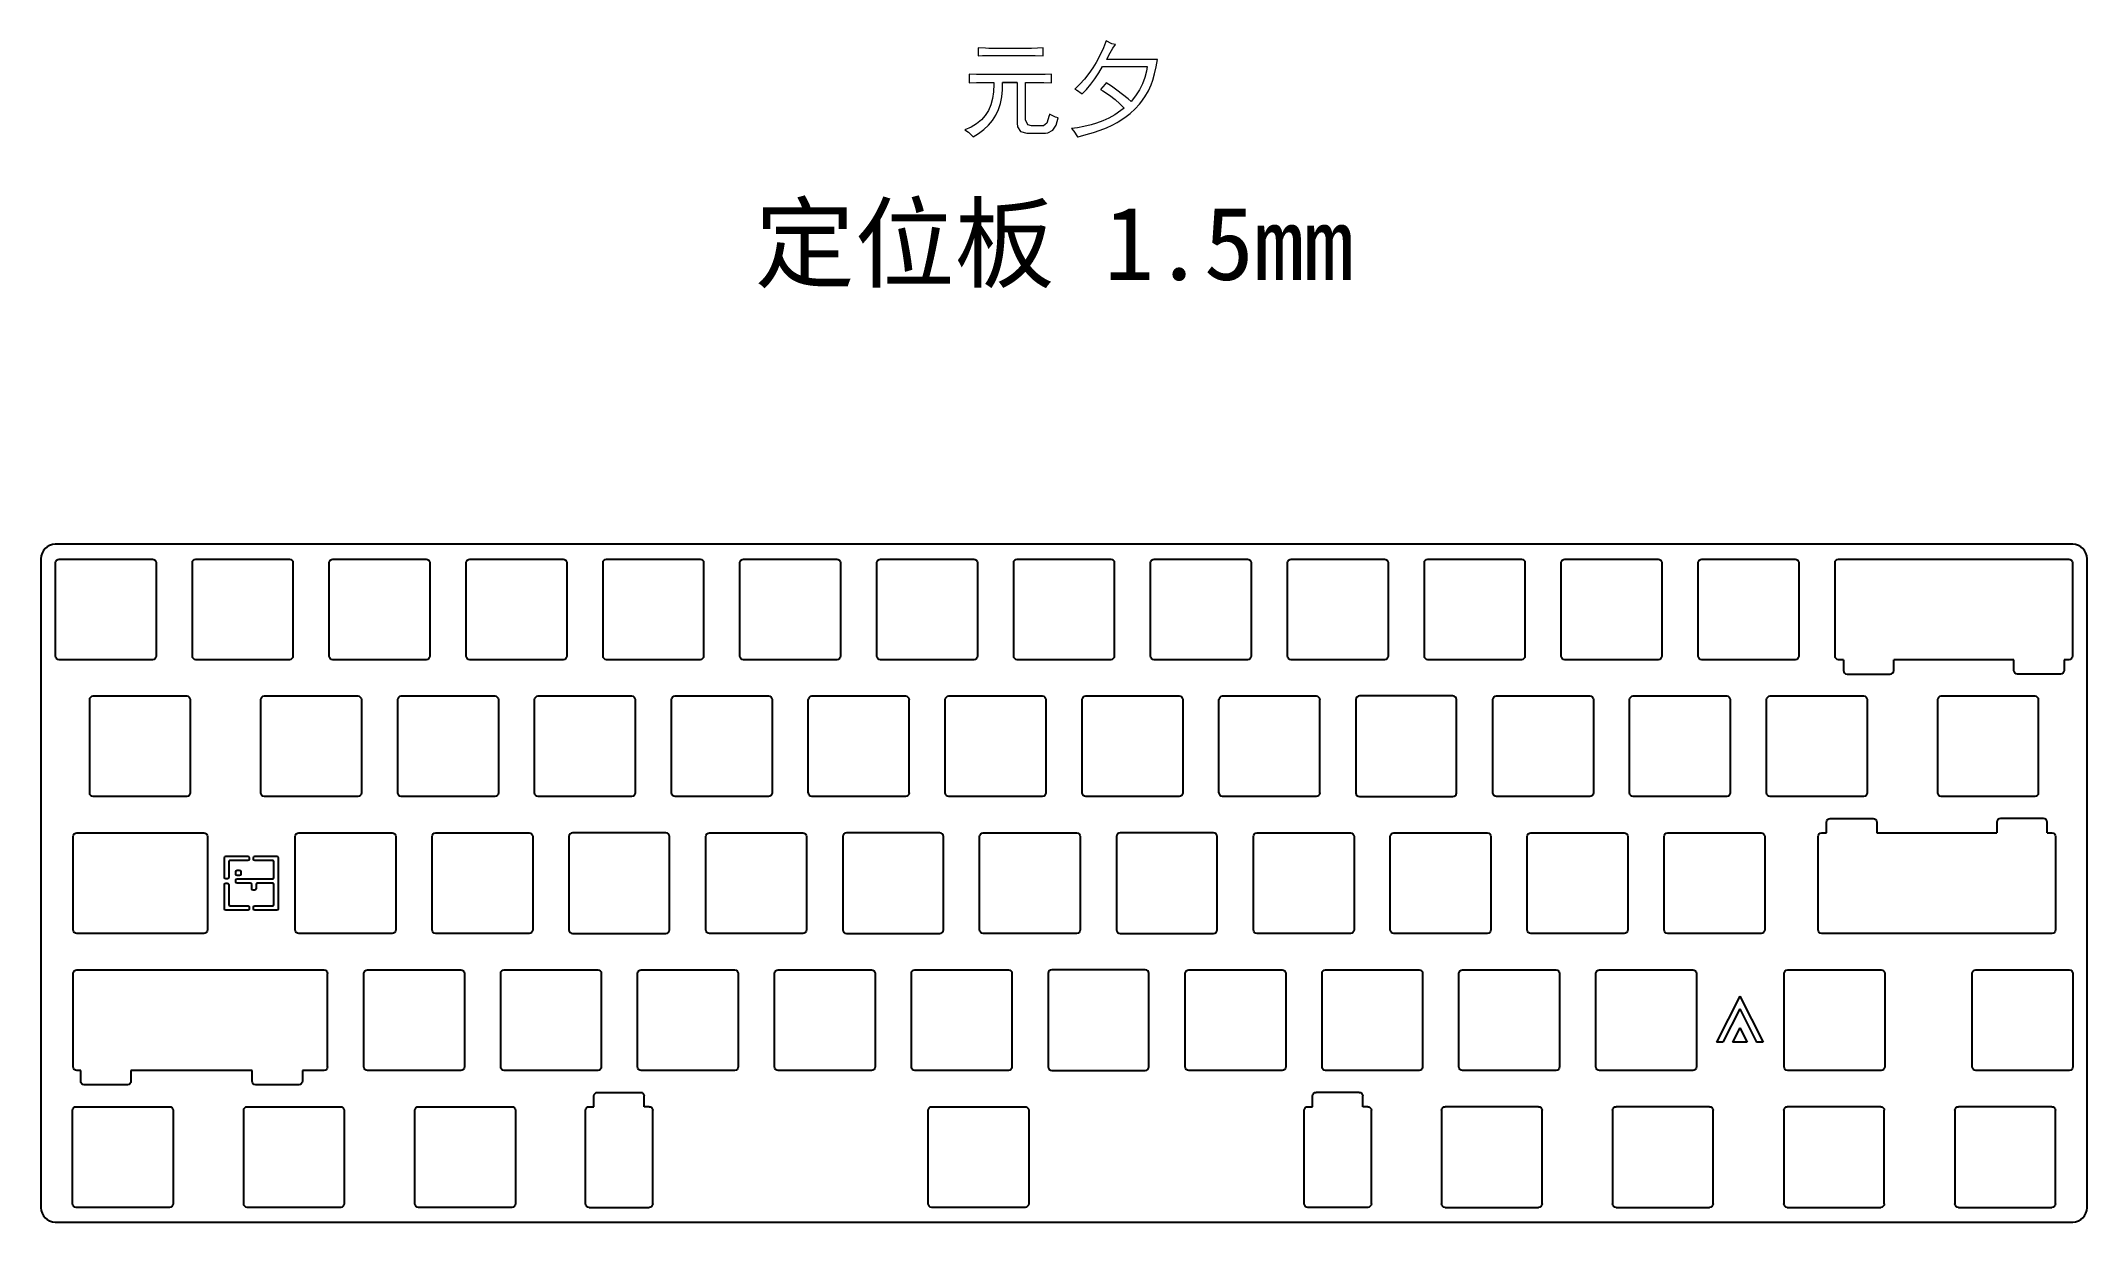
# Model space of a CAD drawing. Extents: x -142 to 142, y -447 to -283.
import ezdxf

# ---------------------------------------------------------------- set-up
doc = ezdxf.new("R2010")
doc.units = 0
doc.header["$MEASUREMENT"] = 0
doc.layers.get('0').update_dxf_attribs({"linetype": 'CONTINUOUS'})

msp = doc.modelspace()

# ---------------------------------------------------------------- linework, layer by layer
for p, q in [((140.38, -352.85), (-140.38, -352.85)), ((-142.38, -354.85), (-142.38, -445.15)), ((-140.35, -368.4), (-140.35, -355.4)), ((-139.85, -354.9), (-126.85, -354.9)), ((-126.35, -355.4), (-126.35, -368.4)), ((-121.3, -368.4), (-121.3, -355.4)), ((-120.8, -354.9), (-107.8, -354.9)), ((-107.3, -355.4), (-107.3, -368.4)), ((-102.25, -368.4), (-102.25, -355.4)), ((-101.75, -354.9), (-88.75, -354.9)), ((-88.25, -355.4), (-88.25, -368.4)), ((-83.2, -368.4), (-83.2, -355.4)), ((-82.7, -354.9), (-69.7, -354.9)), ((-69.2, -355.4), (-69.2, -368.4)), ((-64.15, -368.4), (-64.15, -355.4)), ((-63.65, -354.9), (-50.65, -354.9)), ((-50.15, -355.4), (-50.15, -368.4)), ((-45.1, -368.4), (-45.1, -355.4)), ((-44.6, -354.9), (-31.6, -354.9)), ((-31.1, -355.4), (-31.1, -368.4)), ((-26.05, -368.4), (-26.05, -355.4)), ((-25.55, -354.9), (-12.55, -354.9)), ((-12.05, -355.4), (-12.05, -368.4)), ((-7, -368.4), (-7, -355.4)), ((-6.5, -354.9), (6.5, -354.9)), ((7, -355.4), (7, -368.4)), ((12.05, -368.4), (12.05, -355.4)), ((12.55, -354.9), (25.55, -354.9)), ((26.05, -355.4), (26.05, -368.4)), ((31.1, -368.4), (31.1, -355.4)), ((31.6, -354.9), (44.6, -354.9)), ((45.1, -355.4), (45.1, -368.4)), ((50.15, -368.4), (50.15, -355.4)), ((50.65, -354.9), (63.65, -354.9)), ((64.15, -355.4), (64.15, -368.4)), ((69.2, -368.4), (69.2, -355.4)), ((69.7, -354.9), (82.7, -354.9)), ((83.2, -355.4), (83.2, -368.4)), ((88.25, -368.4), (88.25, -355.4)), ((88.75, -354.9), (101.75, -354.9)), ((102.25, -355.4), (102.25, -368.4)), ((107.3, -368.4), (107.3, -355.4)), ((107.8, -354.9), (139.85, -354.9)), ((140.35, -355.4), (140.35, -368.4)), ((142.38, -445.15), (142.38, -354.85)), ((-126.85, -368.9), (-139.85, -368.9)), ((-107.8, -368.9), (-120.8, -368.9)), ((-88.75, -368.9), (-101.75, -368.9)), ((-69.7, -368.9), (-82.7, -368.9)), ((-50.65, -368.9), (-63.65, -368.9)), ((-31.6, -368.9), (-44.6, -368.9)), ((-12.55, -368.9), (-25.55, -368.9)), ((6.5, -368.9), (-6.5, -368.9)), ((25.55, -368.9), (12.55, -368.9)), ((44.6, -368.9), (31.6, -368.9)), ((63.65, -368.9), (50.65, -368.9)), ((82.7, -368.9), (69.7, -368.9)), ((101.75, -368.9), (88.75, -368.9)), ((108.47, -368.9), (107.8, -368.9)), ((108.47, -368.9), (108.47, -370.4)), ((132.18, -368.9), (115.47, -368.9)), ((115.47, -370.4), (115.47, -368.9)), ((132.18, -370.4), (132.18, -368.9)), ((139.85, -368.9), (139.18, -368.9)), ((139.18, -368.9), (139.18, -370.4)), ((108.97, -370.9), (114.97, -370.9)), ((138.68, -370.9), (132.68, -370.9)), ((-135.59, -387.45), (-135.59, -374.45)), ((-135.09, -373.95), (-122.09, -373.95)), ((-121.59, -374.45), (-121.59, -387.45)), ((-111.78, -387.45), (-111.78, -374.45)), ((-111.28, -373.95), (-98.28, -373.95)), ((-97.78, -374.45), (-97.78, -387.45)), ((-92.72, -387.45), (-92.72, -374.45)), ((-92.22, -373.95), (-79.22, -373.95)), ((-78.72, -374.45), (-78.72, -387.45)), ((-73.68, -387.45), (-73.68, -374.45)), ((-73.18, -373.95), (-60.18, -373.95)), ((-59.68, -374.45), (-59.68, -387.45)), ((-54.63, -387.45), (-54.63, -374.45)), ((-54.13, -373.95), (-41.13, -373.95)), ((-40.63, -374.45), (-40.63, -387.45)), ((-35.58, -387.45), (-35.58, -374.45)), ((-35.08, -373.95), (-22.08, -373.95)), ((-21.58, -374.45), (-21.58, -387.45)), ((-16.53, -387.45), (-16.53, -374.45)), ((-16.03, -373.95), (-3.03, -373.95)), ((-2.53, -374.45), (-2.53, -387.45)), ((2.52, -387.45), (2.52, -374.45)), ((3.02, -373.95), (16.02, -373.95)), ((16.52, -374.45), (16.52, -387.45)), ((21.57, -387.45), (21.57, -374.45)), ((22.07, -373.95), (35.07, -373.95)), ((35.57, -374.45), (35.57, -387.45)), ((40.62, -374.45), (40.62, -387.45)), ((54.12, -373.95), (41.12, -373.95)), ((54.62, -387.45), (54.62, -374.45)), ((59.67, -387.45), (59.67, -374.45)), ((60.17, -373.95), (73.17, -373.95)), ((73.67, -374.45), (73.67, -387.45)), ((78.72, -387.45), (78.72, -374.45)), ((79.22, -373.95), (92.22, -373.95)), ((92.72, -374.45), (92.72, -387.45)), ((97.78, -387.45), (97.78, -374.45)), ((98.28, -373.95), (111.28, -373.95)), ((111.78, -374.45), (111.78, -387.45)), ((121.59, -387.45), (121.59, -374.45)), ((122.09, -373.95), (135.09, -373.95)), ((135.59, -374.45), (135.59, -387.45)), ((-122.09, -387.95), (-135.09, -387.95)), ((-98.28, -387.95), (-111.28, -387.95)), ((-79.22, -387.95), (-92.22, -387.95)), ((-60.18, -387.95), (-73.18, -387.95)), ((-41.13, -387.95), (-54.13, -387.95)), ((-22.08, -387.95), (-35.08, -387.95)), ((-3.03, -387.95), (-16.03, -387.95)), ((16.02, -387.95), (3.02, -387.95)), ((35.07, -387.95), (22.07, -387.95)), ((41.12, -387.95), (54.12, -387.95)), ((73.17, -387.95), (60.17, -387.95)), ((92.22, -387.95), (79.22, -387.95)), ((111.28, -387.95), (98.28, -387.95)), ((135.09, -387.95), (122.09, -387.95)), ((106.12, -393), (106.12, -391.5)), ((106.62, -391), (112.62, -391)), ((113.12, -391.5), (113.12, -393)), ((129.82, -391.5), (129.82, -393)), ((136.32, -391), (130.32, -391)), ((136.82, -393), (136.82, -391.5)), ((-137.89, -406.5), (-137.89, -393.5)), ((-137.39, -393), (-119.69, -393)), ((-119.19, -393.5), (-119.19, -406.5)), ((-106.99, -406.5), (-106.99, -393.5)), ((-106.49, -393), (-93.49, -393)), ((-92.99, -393.5), (-92.99, -406.5)), ((-87.94, -406.5), (-87.94, -393.5)), ((-87.44, -393), (-74.44, -393)), ((-73.94, -393.5), (-73.94, -406.5)), ((-68.89, -393.5), (-68.89, -406.5)), ((-55.39, -393), (-68.39, -393)), ((-54.89, -406.5), (-54.89, -393.5)), ((-49.84, -406.5), (-49.84, -393.5)), ((-49.34, -393), (-36.34, -393)), ((-35.84, -393.5), (-35.84, -406.5)), ((-30.79, -393.5), (-30.79, -406.5)), ((-17.29, -393), (-30.29, -393)), ((-16.79, -406.5), (-16.79, -393.5)), ((-11.74, -406.5), (-11.74, -393.5)), ((-11.24, -393), (1.76, -393)), ((2.26, -393.5), (2.26, -406.5)), ((7.31, -393.5), (7.31, -406.5)), ((20.81, -393), (7.81, -393)), ((21.31, -406.5), (21.31, -393.5)), ((26.36, -406.5), (26.36, -393.5)), ((26.86, -393), (39.86, -393)), ((40.36, -393.5), (40.36, -406.5)), ((45.41, -406.5), (45.41, -393.5)), ((45.91, -393), (58.91, -393)), ((59.41, -393.5), (59.41, -406.5)), ((64.46, -406.5), (64.46, -393.5)), ((64.96, -393), (77.96, -393)), ((78.46, -393.5), (78.46, -406.5)), ((83.51, -406.5), (83.51, -393.5)), ((84.01, -393), (97.01, -393)), ((97.51, -393.5), (97.51, -406.5)), ((104.94, -406.5), (104.94, -393.5)), ((105.44, -393), (106.12, -393)), ((113.12, -393), (129.82, -393)), ((136.82, -393), (137.49, -393)), ((137.99, -393.5), (137.99, -406.5)), ((-116.84, -399.2), (-116.84, -396.45)), ((-116.64, -396.25), (-113.59, -396.25)), ((-116.24, -397.05), (-116.24, -399.2)), ((-113.59, -396.85), (-116.04, -396.85)), ((-115.26, -398.74), (-115.26, -398.4)), ((-115.06, -398.2), (-114.75, -398.2)), ((-114.55, -398.4), (-114.55, -398.74)), ((-113.39, -396.45), (-113.39, -396.65)), ((-112.79, -396.65), (-112.79, -396.45)), ((-112.59, -396.25), (-109.54, -396.25)), ((-110.14, -396.85), (-112.59, -396.85)), ((-109.94, -399.2), (-109.94, -397.05)), ((-109.34, -396.45), (-109.34, -403.55)), ((-116.84, -403.55), (-116.84, -400.2)), ((-116.44, -399.4), (-116.64, -399.4)), ((-116.64, -400), (-116.44, -400)), ((-116.24, -400.2), (-116.24, -402.95)), ((-115.26, -399.8), (-115.26, -399.6)), ((-114.75, -398.94), (-115.06, -398.94)), ((-115.06, -399.4), (-110.14, -399.4)), ((-113.24, -400), (-115.06, -400)), ((-113.04, -400.79), (-113.04, -400.2)), ((-112.64, -400.99), (-112.84, -400.99)), ((-112.44, -400.2), (-112.44, -400.79)), ((-110.14, -400), (-112.24, -400)), ((-109.94, -402.95), (-109.94, -400.2)), ((-113.59, -403.75), (-116.64, -403.75)), ((-116.04, -403.15), (-113.59, -403.15)), ((-113.39, -403.35), (-113.39, -403.55)), ((-112.79, -403.55), (-112.79, -403.35)), ((-112.59, -403.15), (-110.14, -403.15)), ((-109.54, -403.75), (-112.59, -403.75)), ((-119.69, -407), (-137.39, -407)), ((-93.49, -407), (-106.49, -407)), ((-74.44, -407), (-87.44, -407)), ((-68.39, -407), (-55.39, -407)), ((-36.34, -407), (-49.34, -407)), ((-30.29, -407), (-17.29, -407)), ((1.76, -407), (-11.24, -407)), ((7.81, -407), (20.81, -407)), ((39.86, -407), (26.86, -407)), ((58.91, -407), (45.91, -407)), ((77.96, -407), (64.96, -407)), ((97.01, -407), (84.01, -407)), ((137.49, -407), (105.44, -407)), ((-137.89, -425.55), (-137.89, -412.55)), ((-137.39, -412.05), (-102.99, -412.05)), ((-102.49, -425.55), (-102.49, -412.55)), ((-97.44, -425.55), (-97.44, -412.55)), ((-96.94, -412.05), (-83.94, -412.05)), ((-83.44, -412.55), (-83.44, -425.55)), ((-78.39, -425.55), (-78.39, -412.55)), ((-77.89, -412.05), (-64.89, -412.05)), ((-64.39, -412.55), (-64.39, -425.55)), ((-59.34, -425.55), (-59.34, -412.55)), ((-58.84, -412.05), (-45.84, -412.05)), ((-45.34, -412.55), (-45.34, -425.55)), ((-40.29, -425.55), (-40.29, -412.55)), ((-39.79, -412.05), (-26.79, -412.05)), ((-26.29, -412.55), (-26.29, -425.55)), ((-21.24, -425.55), (-21.24, -412.55)), ((-20.74, -412.05), (-7.74, -412.05)), ((-7.24, -412.55), (-7.24, -425.55)), ((-2.19, -412.55), (-2.19, -425.55)), ((11.31, -412.05), (-1.69, -412.05)), ((11.81, -425.55), (11.81, -412.55)), ((16.86, -425.55), (16.86, -412.55)), ((17.36, -412.05), (30.36, -412.05)), ((30.86, -412.55), (30.86, -425.55)), ((35.91, -425.55), (35.91, -412.55)), ((36.41, -412.05), (49.41, -412.05)), ((49.91, -412.55), (49.91, -425.55)), ((54.96, -425.55), (54.96, -412.55)), ((55.46, -412.05), (68.46, -412.05)), ((68.96, -412.55), (68.96, -425.55)), ((74.01, -425.55), (74.01, -412.55)), ((74.51, -412.05), (87.51, -412.05)), ((88.01, -412.55), (88.01, -425.55)), ((100.21, -425.55), (100.21, -412.55)), ((100.71, -412.05), (113.71, -412.05)), ((114.21, -412.55), (114.21, -425.55)), ((126.4, -425.55), (126.4, -412.55)), ((126.9, -412.05), (139.9, -412.05)), ((140.4, -412.55), (140.4, -425.55)), ((94.04, -415.71), (90.79, -422.13)), ((94.04, -415.71), (97.29, -422.13)), ((94.04, -417.48), (91.68, -422.13)), ((94.04, -417.48), (96.39, -422.13)), ((94.04, -420.14), (93.03, -422.13)), ((94.04, -420.14), (95.05, -422.13)), ((91.68, -422.13), (90.79, -422.13)), ((95.05, -422.13), (93.03, -422.13)), ((97.29, -422.13), (96.39, -422.13)), ((-136.84, -426.05), (-137.39, -426.05)), ((-136.84, -427.55), (-136.84, -426.05)), ((-129.84, -426.05), (-129.84, -427.55)), ((-112.99, -426.05), (-129.84, -426.05)), ((-112.99, -427.55), (-112.99, -426.05)), ((-102.99, -426.05), (-105.99, -426.05)), ((-105.99, -426.05), (-105.99, -427.55)), ((-83.94, -426.05), (-96.94, -426.05)), ((-64.89, -426.05), (-77.89, -426.05)), ((-45.84, -426.05), (-58.84, -426.05)), ((-26.79, -426.05), (-39.79, -426.05)), ((-7.74, -426.05), (-20.74, -426.05)), ((-1.69, -426.05), (11.31, -426.05)), ((30.36, -426.05), (17.36, -426.05)), ((49.41, -426.05), (36.41, -426.05)), ((68.46, -426.05), (55.46, -426.05)), ((87.51, -426.05), (74.51, -426.05)), ((113.71, -426.05), (100.71, -426.05)), ((139.9, -426.05), (126.9, -426.05)), ((-130.34, -428.05), (-136.34, -428.05)), ((-106.49, -428.05), (-112.49, -428.05)), ((-65.41, -431.1), (-65.41, -429.6)), ((-64.91, -429.1), (-58.91, -429.1)), ((-58.41, -431.1), (-58.41, -429.6)), ((34.59, -431.1), (34.59, -429.6)), ((41.09, -429.1), (35.09, -429.1)), ((41.59, -431.1), (41.59, -429.6)), ((-137.97, -444.6), (-137.97, -431.6)), ((-137.47, -431.1), (-124.47, -431.1)), ((-123.97, -431.6), (-123.97, -444.6)), ((-114.16, -444.6), (-114.16, -431.6)), ((-113.66, -431.1), (-100.66, -431.1)), ((-100.16, -431.6), (-100.16, -444.6)), ((-90.34, -444.6), (-90.34, -431.6)), ((-89.84, -431.1), (-76.84, -431.1)), ((-76.34, -431.6), (-76.34, -444.6)), ((-66.58, -444.6), (-66.58, -431.6)), ((-66.08, -431.1), (-65.41, -431.1)), ((-57.73, -431.1), (-58.41, -431.1)), ((-57.23, -444.6), (-57.23, -431.6)), ((-18.91, -444.6), (-18.91, -431.6)), ((-18.41, -431.1), (-5.41, -431.1)), ((-4.91, -431.6), (-4.91, -444.6)), ((33.42, -444.6), (33.42, -431.6)), ((33.92, -431.1), (34.59, -431.1)), ((42.27, -431.1), (41.59, -431.1)), ((42.77, -444.6), (42.77, -431.6)), ((52.53, -431.6), (52.53, -444.6)), ((66.03, -431.1), (53.03, -431.1)), ((66.53, -444.6), (66.53, -431.6)), ((76.34, -431.6), (76.34, -444.6)), ((89.84, -431.1), (76.84, -431.1)), ((90.34, -444.6), (90.34, -431.6)), ((100.16, -431.6), (100.16, -444.6)), ((113.66, -431.1), (100.66, -431.1)), ((114.16, -444.6), (114.16, -431.6)), ((123.97, -431.6), (123.97, -444.6)), ((137.47, -431.1), (124.47, -431.1)), ((137.97, -444.6), (137.97, -431.6)), ((-124.47, -445.1), (-137.47, -445.1)), ((-100.66, -445.1), (-113.66, -445.1)), ((-76.84, -445.1), (-89.84, -445.1)), ((-66.08, -445.1), (-57.73, -445.1)), ((-5.41, -445.1), (-18.41, -445.1)), ((42.27, -445.1), (33.92, -445.1)), ((53.03, -445.1), (66.03, -445.1)), ((76.84, -445.1), (89.84, -445.1)), ((100.66, -445.1), (113.66, -445.1)), ((124.47, -445.1), (137.47, -445.1)), ((-140.38, -447.15), (140.38, -447.15))]:
    msp.add_line(p, q)
at = {"color": 7, "lineweight": 0}
for points in [[(-10.46, -283.85), (-10.94, -283.83), (-11.94, -283.78)], [(-11.94, -283.78), (-11.94, -284.87), (-11.33, -284.83), (-10.41, -284.82), (-4.52, -284.82)], [(-2.9, -283.78), (-3.68, -283.81), (-4.52, -283.85), (-10.46, -283.85)], [(-4.52, -284.82), (-3.99, -284.82), (-2.9, -284.87), (-2.9, -283.78)], [(5.85, -282.81), (5.78, -283.04), (5.5, -283.76), (5.07, -284.67), (4.48, -285.79)], [(10.67, -291.39), (11.26, -290.58), (11.74, -289.76), (12.14, -288.94), (12.37, -288.29), (12.61, -287.4), (12.83, -286.43), (12.99, -285.38), (5.96, -285.38), (6.26, -284.77), (6.78, -283.83), (7.16, -283.32), (6.67, -283.2), (5.85, -282.81)], [(-11.27, -287.5), (-11.27, -287.5), (-12.19, -287.49), (-13.21, -287.45)], [(-13.21, -287.45), (-13.21, -288.66), (-13.2, -288.66), (-12.17, -288.61), (-11.27, -288.59), (-9.77, -288.59)], [(-1.76, -287.45), (-2.6, -287.49), (-3.48, -287.5), (-11.27, -287.5)], [(-3.48, -288.59), (-2.82, -288.61), (-1.76, -288.66), (-1.76, -287.45)], [(4.48, -285.79), (4, -286.56), (3.46, -287.36), (2.86, -288.11), (2.2, -288.82), (1.5, -289.51), (1.76, -289.63), (2.53, -290.19), (3.13, -289.55), (3.72, -288.82), (4.3, -288.06), (4.86, -287.24), (5.38, -286.37), (11.58, -286.37)], [(11.58, -286.37), (11.48, -287.01), (11.25, -287.9), (10.93, -288.77), (10.51, -289.61), (9.96, -290.44), (9.34, -291.23)], [(-9.77, -288.59), (-9.77, -288.84), (-9.8, -289.88), (-9.93, -290.81), (-10.16, -291.69), (-10.51, -292.48), (-10.96, -293.19), (-11.5, -293.8), (-12.16, -294.34), (-12.92, -294.8), (-13.79, -295.18), (-13.29, -295.52), (-12.64, -296.15), (-11.88, -295.69), (-11.14, -295.15), (-10.49, -294.54), (-9.95, -293.88), (-9.49, -293.14), (-9.13, -292.35), (-8.85, -291.51), (-8.67, -290.6), (-8.57, -289.63), (-8.57, -288.59), (-6.51, -288.59)], [(-8.57, -288.59), (-6.51, -288.59), (-6.51, -294.26), (-6.46, -294.77)], [(-8.57, -288.59), (-6.51, -288.59), (-6.51, -294.26), (-6.46, -294.77)], [(-6.51, -288.59), (-8.57, -288.59), (-8.57, -288.59)], [(-8.57, -288.59), (-6.51, -288.59)], [(-4.52, -294.6), (-5.01, -294.5), (-5.37, -293.8), (-5.37, -288.59)], [(-4.52, -294.6), (-5.01, -294.5), (-5.37, -293.8), (-5.37, -288.59)], [(-5.37, -288.59), (-3.48, -288.59)], [(5.85, -288.66), (5.73, -288.82), (5.1, -289.56), (5.42, -289.76), (6.31, -290.37), (7.1, -290.96), (7.79, -291.56), (8.37, -292.15), (7.9, -292.51), (7.08, -293.07), (6.26, -293.55), (5.4, -293.94), (4.53, -294.26), (3.77, -294.49), (2.76, -294.73), (1.86, -294.9), (1.04, -295), (1.38, -295.36), (1.89, -296.15), (1.99, -296.13), (3.09, -295.85), (4.12, -295.56), (5.05, -295.23), (5.91, -294.9), (6.7, -294.54), (7.39, -294.14), (7.56, -294.06), (8.45, -293.48), (9.22, -292.89), (9.91, -292.28), (10.49, -291.62), (10.67, -291.39)], [(9.34, -291.23), (8.94, -290.88), (8.13, -290.24), (7.36, -289.64), (6.6, -289.12), (5.85, -288.66)], [(-6.46, -294.77), (-6.05, -295.41), (-5.19, -295.64), (-2.57, -295.64), (-2.26, -295.59), (-1.55, -295.23), (-1.07, -294.54), (-0.79, -293.52), (-1.17, -293.42), (-2.04, -293)], [(-2.04, -293), (-2.08, -293.19), (-2.39, -294.26), (-2.85, -294.6), (-4.52, -294.6)]]:
    msp.add_lwpolyline(points, dxfattribs=at)
for centre, radius, start, end in [((-140.38, -354.85), 2, 90, 180), ((140.38, -354.85), 2, 0, 90), ((108.97, -370.4), 0.5, 180, 270), ((114.97, -370.4), 0.5, 270, 0), ((41.12, -374.45), 0.5, 90, 180), ((54.12, -374.45), 0.5, 0, 90), ((41.12, -387.45), 0.5, 180, 270), ((54.12, -387.45), 0.5, 270, 0), ((130.32, -391.5), 0.5, 90, 180), ((136.32, -391.5), 0.5, 0, 90), ((-68.39, -393.5), 0.5, 90, 180), ((-55.39, -393.5), 0.5, 0, 90), ((-30.29, -393.5), 0.5, 90, 180), ((-17.29, -393.5), 0.5, 0, 90), ((7.81, -393.5), 0.5, 90, 180), ((20.81, -393.5), 0.5, 0, 90), ((-116.04, -397.05), 0.2, 90, 180.0088), ((-110.14, -397.05), 0.2, 0, 90), ((-113.24, -400.2), 0.2, 0, 90), ((-112.24, -400.2), 0.2, 90, 180), ((-110.14, -399.2), 0.2, 270, 0), ((-110.14, -400.2), 0.2, 0, 89.9978), ((-116.04, -402.95), 0.2, 180, 270), ((-110.14, -402.95), 0.2, 270, 0), ((-68.39, -406.5), 0.5, 180, 270), ((-55.39, -406.5), 0.5, 270, 0), ((-30.29, -406.5), 0.5, 180, 270.0002), ((-17.29, -406.5), 0.5, 270, 0), ((7.81, -406.5), 0.5, 180, 270), ((20.81, -406.5), 0.5, 270, 0), ((-1.69, -412.55), 0.5, 90, 180), ((11.31, -412.55), 0.5, 0, 90), ((-1.69, -425.55), 0.5, 180, 270), ((11.31, -425.55), 0.5, 270, 0), ((-140.38, -445.15), 2, 180, 270), ((140.38, -445.15), 2, 270, 0)]:
    msp.add_arc(centre, radius, start, end)
at = {"extrusion": (0, 0, -1)}
for centre, radius, start, end in [((139.85, -355.4), 0.5, 0, 90), ((126.85, -355.4), 0.5, 90, 180), ((120.8, -355.4), 0.5, 0, 90), ((107.8, -355.4), 0.5, 90, 180), ((101.75, -355.4), 0.5, 0, 90), ((88.75, -355.4), 0.5, 90, 180), ((82.7, -355.4), 0.5, 0, 90), ((69.7, -355.4), 0.5, 90, 180), ((63.65, -355.4), 0.5, 0, 89.9996), ((50.65, -355.4), 0.5, 90, 180), ((44.6, -355.4), 0.5, 0, 90), ((31.6, -355.4), 0.5, 90, 180), ((25.55, -355.4), 0.5, 0, 90), ((12.55, -355.4), 0.5, 90, 180), ((6.5, -355.4), 0.5, 0, 90), ((-6.5, -355.4), 0.5, 90, 180), ((-12.55, -355.4), 0.5, 0, 90), ((-25.55, -355.4), 0.5, 90, 180), ((-31.6, -355.4), 0.5, 0, 90), ((-44.6, -355.4), 0.5, 90, 180), ((-50.65, -355.4), 0.5, 0, 90), ((-63.65, -355.4), 0.5, 90, 180), ((-69.7, -355.4), 0.5, 0, 90), ((-82.7, -355.4), 0.5, 90, 180), ((-88.75, -355.4), 0.5, 0, 90), ((-101.75, -355.4), 0.5, 90, 180), ((-107.8, -355.4), 0.5, 0, 90), ((-139.85, -355.4), 0.5, 90, 180), ((139.85, -368.4), 0.5, 270, 0), ((126.85, -368.4), 0.5, 180, 270), ((120.8, -368.4), 0.5, 270, 0), ((107.8, -368.4), 0.5, 180, 270), ((101.75, -368.4), 0.5, 270, 0), ((88.75, -368.4), 0.5, 180, 270), ((82.7, -368.4), 0.5, 270, 0), ((69.7, -368.4), 0.5, 180, 270), ((63.65, -368.4), 0.5, 270, 0), ((50.65, -368.4), 0.5, 180, 270), ((44.6, -368.4), 0.5, 270, 0), ((31.6, -368.4), 0.5, 180, 270), ((25.55, -368.4), 0.5, 270, 0), ((12.55, -368.4), 0.5, 180, 270), ((6.5, -368.4), 0.5, 270, 0), ((-6.5, -368.4), 0.5, 180, 270), ((-12.55, -368.4), 0.5, 270, 0), ((-25.55, -368.4), 0.5, 180, 270), ((-31.6, -368.4), 0.5, 270, 0), ((-44.6, -368.4), 0.5, 180, 270), ((-50.65, -368.4), 0.5, 270, 0), ((-63.65, -368.4), 0.5, 180, 269.9996), ((-69.7, -368.4), 0.5, 270, 0), ((-82.7, -368.4), 0.5, 180, 270), ((-88.75, -368.4), 0.5, 270, 0), ((-101.75, -368.4), 0.5, 180, 270), ((-107.8, -368.4), 0.5, 270, 0), ((-139.85, -368.4), 0.5, 180, 270), ((-132.68, -370.4), 0.5, 270, 0), ((-138.68, -370.4), 0.5, 180, 270), ((135.09, -374.45), 0.5, 0, 90), ((122.09, -374.45), 0.5, 90, 180), ((111.28, -374.45), 0.5, 0, 90), ((98.28, -374.45), 0.5, 90, 180), ((92.22, -374.45), 0.5, 0, 90), ((79.22, -374.45), 0.5, 90, 180), ((73.17, -374.45), 0.5, 0, 90), ((60.17, -374.45), 0.5, 90, 180), ((54.12, -374.45), 0.5, 0, 90), ((41.12, -374.45), 0.5, 90, 180), ((35.07, -374.45), 0.5, 0, 90), ((22.07, -374.45), 0.5, 90, 180), ((16.02, -374.45), 0.5, 0, 90), ((3.02, -374.45), 0.5, 90, 180), ((-3.03, -374.45), 0.5, 0, 90), ((-16.03, -374.45), 0.5, 90, 180), ((-22.08, -374.45), 0.5, 0, 90), ((-35.08, -374.45), 0.5, 90, 180), ((-60.18, -374.45), 0.5, 0, 90), ((-73.18, -374.45), 0.5, 90, 180), ((-79.22, -374.45), 0.5, 0, 90), ((-92.22, -374.45), 0.5, 90, 180), ((-98.28, -374.45), 0.5, 0, 90), ((-111.28, -374.45), 0.5, 90, 180), ((-122.09, -374.45), 0.5, 0, 90), ((-135.09, -374.45), 0.5, 90, 180), ((135.09, -387.45), 0.5, 270, 0), ((122.09, -387.45), 0.5, 180, 270), ((111.28, -387.45), 0.5, 270, 0), ((98.28, -387.45), 0.5, 180, 270), ((92.22, -387.45), 0.5, 270, 0), ((79.22, -387.45), 0.5, 180, 270), ((73.17, -387.45), 0.5, 270, 0), ((60.17, -387.45), 0.5, 180, 270), ((54.12, -387.45), 0.5, 270, 0), ((41.12, -387.45), 0.5, 180, 270), ((35.07, -387.45), 0.5, 270, 0), ((22.07, -387.45), 0.5, 180, 270), ((16.02, -387.45), 0.5, 270, 0), ((3.02, -387.45), 0.5, 180, 270), ((-3.03, -387.45), 0.5, 270, 0), ((-16.03, -387.45), 0.5, 180, 270), ((-22.08, -387.45), 0.5, 270, 0), ((-35.08, -387.45), 0.5, 180, 270), ((-60.18, -387.45), 0.5, 270, 0), ((-73.18, -387.45), 0.5, 180, 270), ((-79.22, -387.45), 0.5, 270, 0), ((-92.22, -387.45), 0.5, 180, 270), ((-98.28, -387.45), 0.5, 270, 0), ((-111.28, -387.45), 0.5, 180, 270), ((-122.09, -387.45), 0.5, 270, 0), ((-135.09, -387.45), 0.5, 180, 270), ((-106.62, -391.5), 0.5, 0, 90), ((-112.62, -391.5), 0.5, 90, 180), ((137.39, -393.5), 0.5, 0, 90.0009), ((119.69, -393.5), 0.5, 90, 180), ((106.49, -393.5), 0.5, 0, 90), ((93.49, -393.5), 0.5, 90, 180), ((87.44, -393.5), 0.5, 0, 90), ((74.44, -393.5), 0.5, 90, 180), ((49.34, -393.5), 0.5, 0, 90), ((36.34, -393.5), 0.5, 90, 180), ((11.24, -393.5), 0.5, 0, 90), ((-1.76, -393.5), 0.5, 90, 180), ((-26.86, -393.5), 0.5, 0, 90), ((-39.86, -393.5), 0.5, 90, 180), ((-45.91, -393.5), 0.5, 0, 90), ((-58.91, -393.5), 0.5, 90, 180), ((-64.96, -393.5), 0.5, 0, 90), ((-77.96, -393.5), 0.5, 90, 180), ((-84.01, -393.5), 0.5, 0, 90), ((-97.01, -393.5), 0.5, 90, 180), ((-105.44, -393.5), 0.5, 0, 90), ((-137.49, -393.5), 0.5, 90, 180), ((116.64, -396.45), 0.2, 0, 90), ((115.06, -398.4), 0.2, 0, 90), ((114.75, -398.4), 0.2, 90, 180), ((113.59, -396.45), 0.2, 90, 180), ((113.59, -396.65), 0.2, 180, 270), ((112.59, -396.45), 0.2, 0, 90), ((112.59, -396.65), 0.2, 270, 0), ((109.54, -396.45), 0.2, 90, 180), ((116.64, -399.2), 0.2, 270.0044, 359.9913), ((116.64, -400.2), 0.2, 0, 90), ((116.44, -399.2), 0.2, 180, 270.0044), ((116.44, -400.2), 0.2, 90, 180), ((115.06, -398.74), 0.2, 270, 0), ((115.06, -399.6), 0.2, 0, 90), ((115.06, -399.8), 0.2, 270, 0), ((114.75, -398.74), 0.2, 180, 270), ((112.84, -400.79), 0.2, 270, 359.9913), ((112.64, -400.79), 0.2, 180, 269.9978), ((116.64, -403.55), 0.2, 270, 0), ((113.59, -403.35), 0.2, 89.9978, 180), ((113.59, -403.55), 0.2, 180, 270.0022), ((112.59, -403.35), 0.2, 0, 90), ((112.59, -403.55), 0.2, 270, 0), ((109.54, -403.55), 0.2, 180, 270), ((137.39, -406.5), 0.5, 270, 0), ((119.69, -406.5), 0.5, 180, 270), ((106.49, -406.5), 0.5, 270, 0), ((93.49, -406.5), 0.5, 180, 270), ((87.44, -406.5), 0.5, 270, 0), ((74.44, -406.5), 0.5, 180, 270), ((49.34, -406.5), 0.5, 270, 0), ((36.34, -406.5), 0.5, 180, 270), ((11.24, -406.5), 0.5, 270, 0), ((-1.76, -406.5), 0.5, 180, 270), ((-26.86, -406.5), 0.5, 270, 0), ((-39.86, -406.5), 0.5, 180, 270), ((-45.91, -406.5), 0.5, 270, 0), ((-58.91, -406.5), 0.5, 180, 270), ((-64.96, -406.5), 0.5, 270, 0), ((-77.96, -406.5), 0.5, 180, 270), ((-84.01, -406.5), 0.5, 270, 0), ((-97.01, -406.5), 0.5, 180, 270), ((-105.44, -406.5), 0.5, 270, 360), ((-137.49, -406.5), 0.5, 180, 270), ((137.39, -412.55), 0.5, 0, 90), ((102.99, -412.55), 0.5, 90, 180), ((96.94, -412.55), 0.5, 0, 90), ((83.94, -412.55), 0.5, 90, 180), ((77.89, -412.55), 0.5, 0, 90), ((64.89, -412.55), 0.5, 90, 180), ((58.84, -412.55), 0.5, 0, 90), ((45.84, -412.55), 0.5, 90, 180), ((39.79, -412.55), 0.5, 0, 90), ((26.79, -412.55), 0.5, 90, 180), ((20.74, -412.55), 0.5, 0, 90), ((7.74, -412.55), 0.5, 90, 180), ((-17.36, -412.55), 0.5, 0, 90), ((-30.36, -412.55), 0.5, 90, 180), ((-36.41, -412.55), 0.5, 0, 90), ((-49.41, -412.55), 0.5, 90, 180), ((-55.46, -412.55), 0.5, 0, 90), ((-68.46, -412.55), 0.5, 90, 180), ((-74.51, -412.55), 0.5, 0, 90), ((-87.51, -412.55), 0.5, 90, 180), ((-100.71, -412.55), 0.5, 0, 90), ((-113.71, -412.55), 0.5, 90, 180), ((-126.9, -412.55), 0.5, 0, 90), ((-139.9, -412.55), 0.5, 90, 180), ((137.39, -425.55), 0.5, 270, 0), ((102.99, -425.55), 0.5, 180, 270), ((96.94, -425.55), 0.5, 270, 0), ((83.94, -425.55), 0.5, 180, 270), ((77.89, -425.55), 0.5, 270, 0), ((64.89, -425.55), 0.5, 180, 270), ((58.84, -425.55), 0.5, 270, 0), ((45.84, -425.55), 0.5, 180, 270), ((39.79, -425.55), 0.5, 270, 0), ((26.79, -425.55), 0.5, 180, 270), ((20.74, -425.55), 0.5, 270, 0), ((7.74, -425.55), 0.5, 180, 270), ((-17.36, -425.55), 0.5, 270, 0), ((-30.36, -425.55), 0.5, 180, 270), ((-36.41, -425.55), 0.5, 270, 0), ((-49.41, -425.55), 0.5, 180, 270), ((-55.46, -425.55), 0.5, 270, 0), ((-68.46, -425.55), 0.5, 180, 270), ((-74.51, -425.55), 0.5, 270, 0), ((-87.51, -425.55), 0.5, 180, 270), ((-100.71, -425.55), 0.5, 270, 0), ((-113.71, -425.55), 0.5, 180, 270), ((-126.9, -425.55), 0.5, 270, 0), ((-139.9, -425.55), 0.5, 180, 270), ((136.34, -427.55), 0.5, 270, 0), ((130.34, -427.55), 0.5, 180, 270), ((112.49, -427.55), 0.5, 270, 0), ((106.49, -427.55), 0.5, 180, 270), ((64.91, -429.6), 0.5, 0, 90), ((58.91, -429.6), 0.5, 90, 180), ((-35.09, -429.6), 0.5, 0, 90), ((-41.09, -429.6), 0.5, 90, 180), ((137.47, -431.6), 0.5, 0, 90), ((124.47, -431.6), 0.5, 90, 180), ((113.66, -431.6), 0.5, 0, 90), ((100.66, -431.6), 0.5, 90, 180), ((89.84, -431.6), 0.5, 0, 90), ((76.84, -431.6), 0.5, 90, 180), ((66.08, -431.6), 0.5, 0, 90), ((57.73, -431.6), 0.5, 90, 180), ((18.41, -431.6), 0.5, 0, 90), ((5.41, -431.6), 0.5, 90, 180), ((-33.92, -431.6), 0.5, 0, 90), ((-42.27, -431.6), 0.5, 90, 180), ((-53.03, -431.6), 0.5, 0, 90), ((-66.03, -431.6), 0.5, 90, 180), ((-76.84, -431.6), 0.5, 0, 90), ((-89.84, -431.6), 0.5, 90, 180), ((-100.66, -431.6), 0.5, 0, 90), ((-113.66, -431.6), 0.5, 90, 180), ((-124.47, -431.6), 0.5, 0, 90), ((-137.47, -431.6), 0.5, 90, 180), ((137.47, -444.6), 0.5, 270, 0), ((124.47, -444.6), 0.5, 180, 270), ((113.66, -444.6), 0.5, 270, 0), ((100.66, -444.6), 0.5, 180, 270), ((89.84, -444.6), 0.5, 270, 0), ((76.84, -444.6), 0.5, 180, 270), ((66.08, -444.6), 0.5, 270, 360), ((57.73, -444.6), 0.5, 180, 270), ((18.41, -444.6), 0.5, 270, 0), ((5.41, -444.6), 0.5, 180, 270), ((-33.92, -444.6), 0.5, 270, 360), ((-42.27, -444.6), 0.5, 180, 270), ((-53.03, -444.6), 0.5, 270, 0), ((-66.03, -444.6), 0.5, 180, 270), ((-76.84, -444.6), 0.5, 270, 0), ((-89.84, -444.6), 0.5, 180, 270), ((-100.66, -444.6), 0.5, 270, 0), ((-113.66, -444.6), 0.5, 180, 270), ((-124.47, -444.6), 0.5, 270, 0), ((-137.47, -444.6), 0.5, 180, 270)]:
    msp.add_arc(centre, radius, start, end, dxfattribs=at)

# ---------------------------------------------------------------- texts
at = {"insert": (-43.03, -305.87), "char_height": 10.1924, "width": 4090.9322, "attachment_point": 1}
msp.add_mtext('{\\fSimHei|b0|i0|c134|p49;定位板 1.5mm}', dxfattribs=at)

doc.saveas('drawing.dxf')
